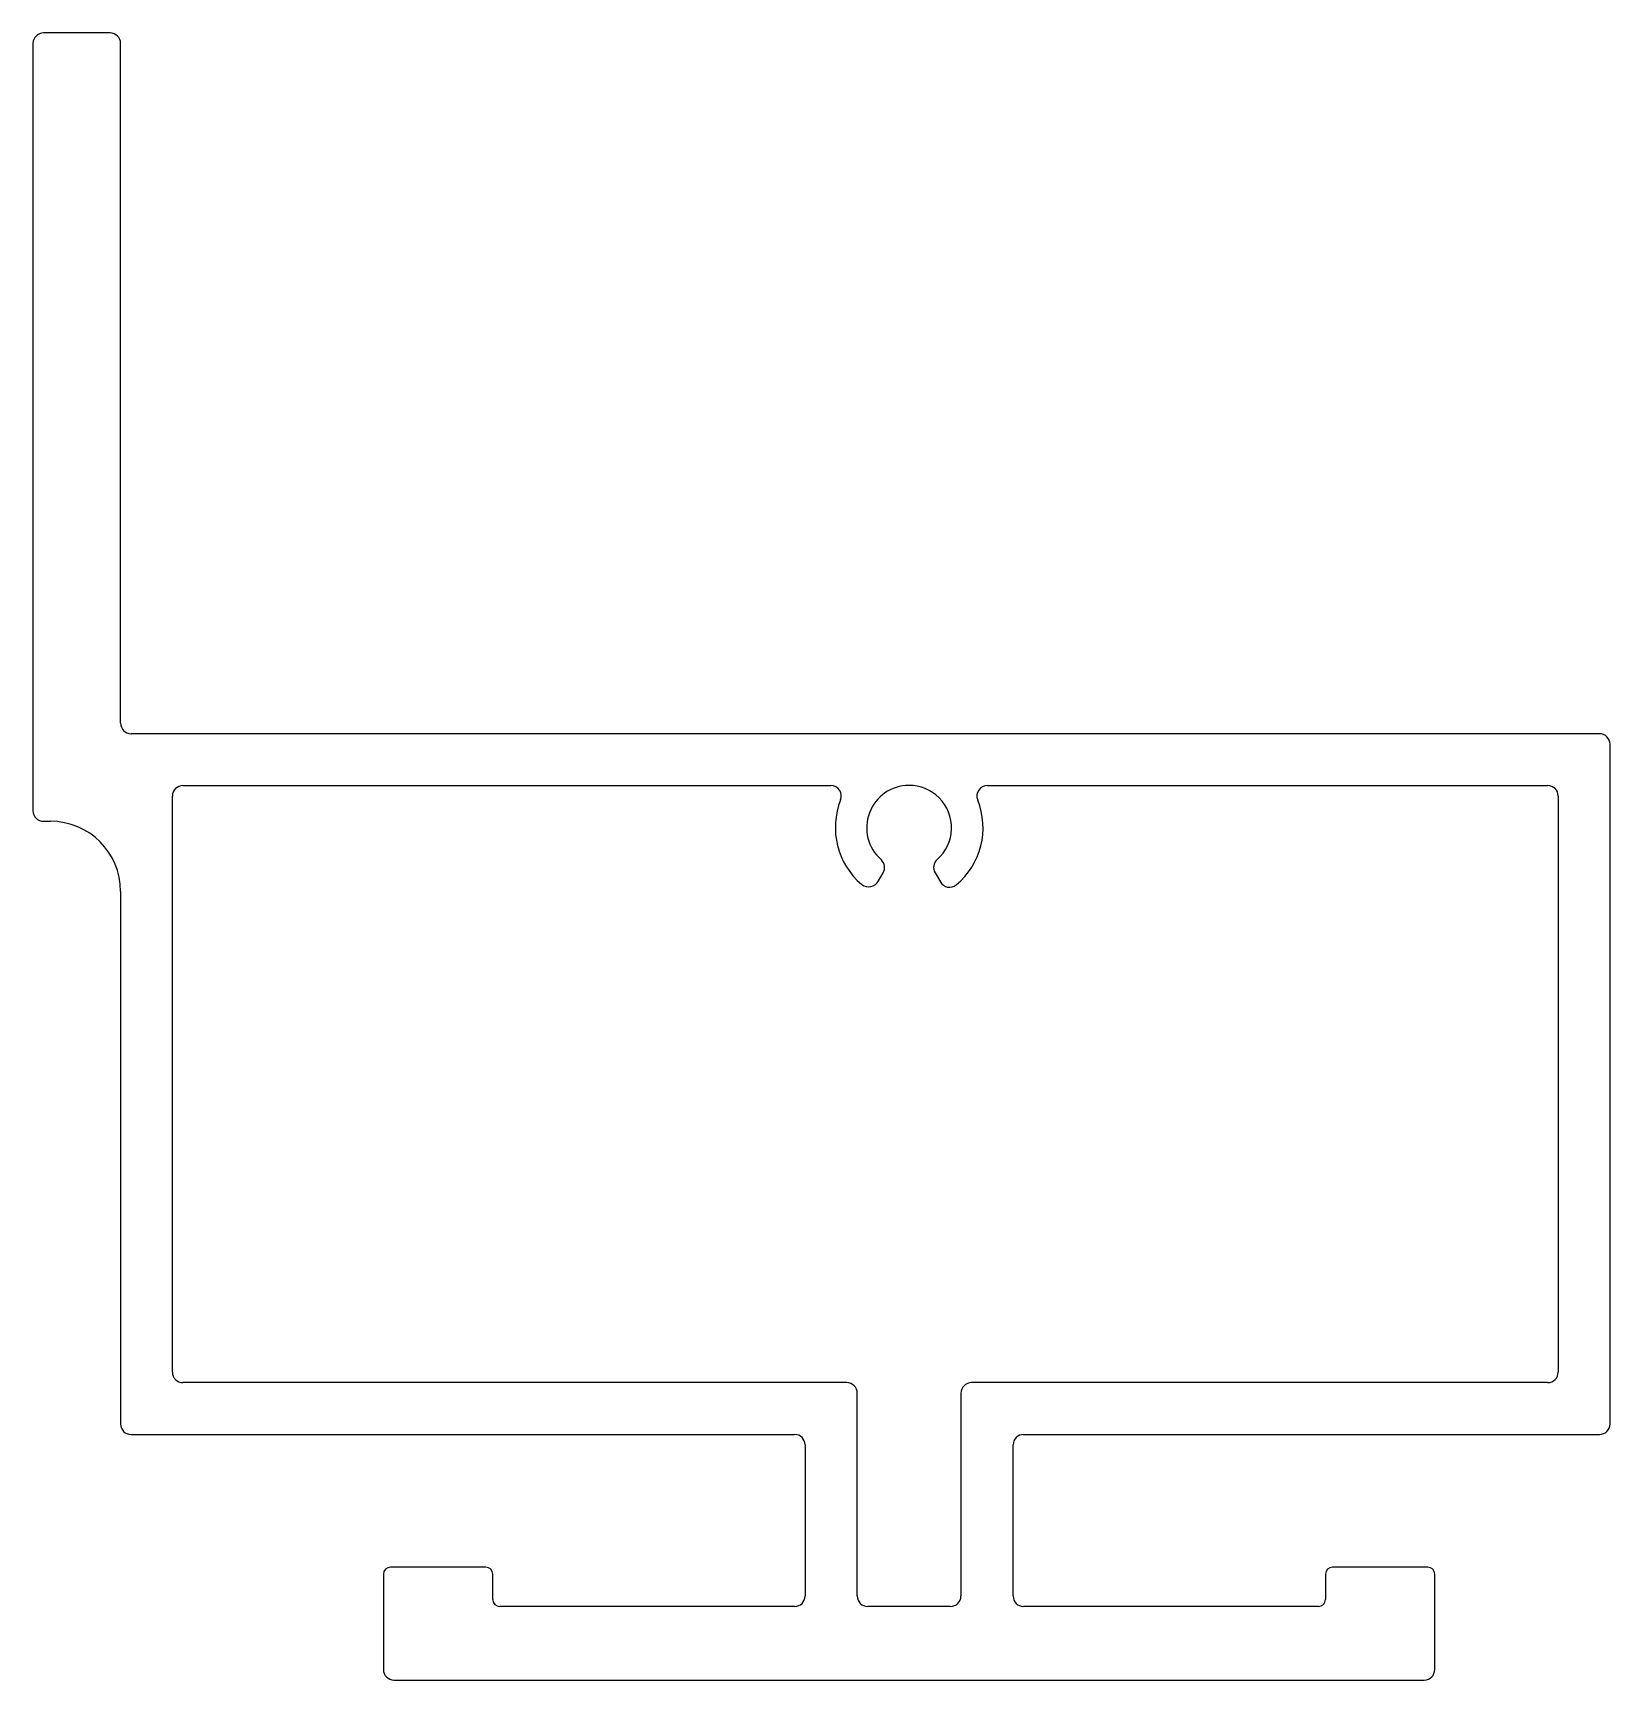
# Model space of a CAD drawing. Extents: x -30.7 to 26.5, y 8.1 to 67.8.
import ezdxf

# ---------------------------------------------------------------- set-up
doc = ezdxf.new("R2010")
doc.units = 0
doc.layers.get('0').update_dxf_attribs({"linetype": 'CONTINUOUS'})

msp = doc.modelspace()

# ---------------------------------------------------------------- linework, layer by layer
for p, q in [((-27.886, 67.841), (-30.299, 67.841)), ((-30.68, 67.46), (-30.68, 39.647)), ((-27.505, 42.822), (-27.505, 67.46)), ((-23.949, 42.441), (-27.124, 42.441)), ((26.089, 42.441), (-23.949, 42.441)), ((26.47, 17.422), (26.47, 42.06)), ((-25.626, 19.301), (-25.626, 40.18)), ((-25.245, 40.561), (-1.767, 40.561)), ((3.907, 40.561), (24.209, 40.561)), ((24.59, 40.18), (24.59, 19.301)), ((-30.299, 39.266), (-30.045, 39.266)), ((-0.041, 37.108), (0.13, 37.404)), ((2.009, 37.404), (2.203, 37.068)), ((-27.505, 36.726), (-27.505, 17.422)), ((-1.191, 18.92), (-25.245, 18.92)), ((-0.81, 11.188), (-0.81, 18.539)), ((2.949, 18.539), (2.949, 11.188)), ((24.209, 18.92), (3.33, 18.92)), ((-27.124, 17.041), (-23.949, 17.041)), ((-23.949, 17.041), (-3.08, 17.041)), ((5.22, 17.041), (26.089, 17.041)), ((-2.699, 16.66), (-2.699, 11.188)), ((4.839, 11.188), (4.839, 16.66)), ((-17.98, 11.975), (-17.98, 8.521)), ((-14.272, 12.229), (-17.726, 12.229)), ((-14.018, 11.061), (-14.018, 11.975)), ((16.157, 11.975), (16.157, 11.061)), ((19.866, 12.229), (16.411, 12.229)), ((20.12, 8.521), (20.12, 11.975)), ((-3.08, 10.807), (-13.764, 10.807)), ((2.568, 10.807), (-0.429, 10.807)), ((15.903, 10.807), (5.22, 10.807)), ((-17.599, 8.14), (19.739, 8.14))]:
    msp.add_line(p, q)
for centre, radius, start, end in [((-30.299, 67.46), 0.381, 90, 180), ((-27.886, 67.46), 0.381, 360, 90), ((-27.124, 42.822), 0.381, 180, 270), ((26.089, 42.06), 0.381, 0, 90), ((-25.245, 40.18), 0.381, 90, 180), ((-1.767, 40.18), 0.381, 338.38106, 90), ((1.107, 39.041), 2.711, 158.38106, 229.65778), ((1.07, 39.031), 1.537, 90.2586, 228.54048), ((1.07, 39.031), 1.537, 45, 90.2586), ((1.07, 39.031), 1.537, 311.45952, 45), ((1.07, 39.031), 2.68, 309.54057, 22.04455), ((3.907, 40.18), 0.381, 90, 202.04455), ((24.209, 40.18), 0.381, 360, 90), ((-30.299, 39.647), 0.381, 180, 270), ((-30.045, 36.726), 2.54, 360, 90), ((-0.2, 37.594), 0.381, 45, 48.54048), ((-0.2, 37.594), 0.381, 330, 45), ((2.339, 37.594), 0.381, 131.45952, 210), ((-0.398, 37.288), 0.4, 231.48269, 333.25854), ((2.533, 37.259), 0.381, 210, 309.54057), ((-25.245, 19.301), 0.381, 180, 270), ((24.209, 19.301), 0.381, 270, 0), ((-1.191, 18.539), 0.381, 0, 90), ((3.33, 18.539), 0.381, 90, 180), ((-27.124, 17.422), 0.381, 180, 270), ((26.089, 17.422), 0.381, 270, 0), ((-3.08, 16.66), 0.381, 0, 90), ((5.22, 16.66), 0.381, 90, 180), ((-17.726, 11.975), 0.254, 90, 180), ((-14.272, 11.975), 0.254, 0, 90), ((16.411, 11.975), 0.254, 90, 180), ((19.866, 11.975), 0.254, 360, 90), ((-13.764, 11.061), 0.254, 180, 270), ((-3.08, 11.188), 0.381, 270, 0), ((-0.429, 11.188), 0.381, 180, 270), ((2.568, 11.188), 0.381, 270, 360), ((5.22, 11.188), 0.381, 180, 270), ((15.903, 11.061), 0.254, 270, 360), ((-17.599, 8.521), 0.381, 180, 270), ((19.739, 8.521), 0.381, 270, 0)]:
    msp.add_arc(centre, radius, start, end)

doc.saveas('drawing.dxf')
